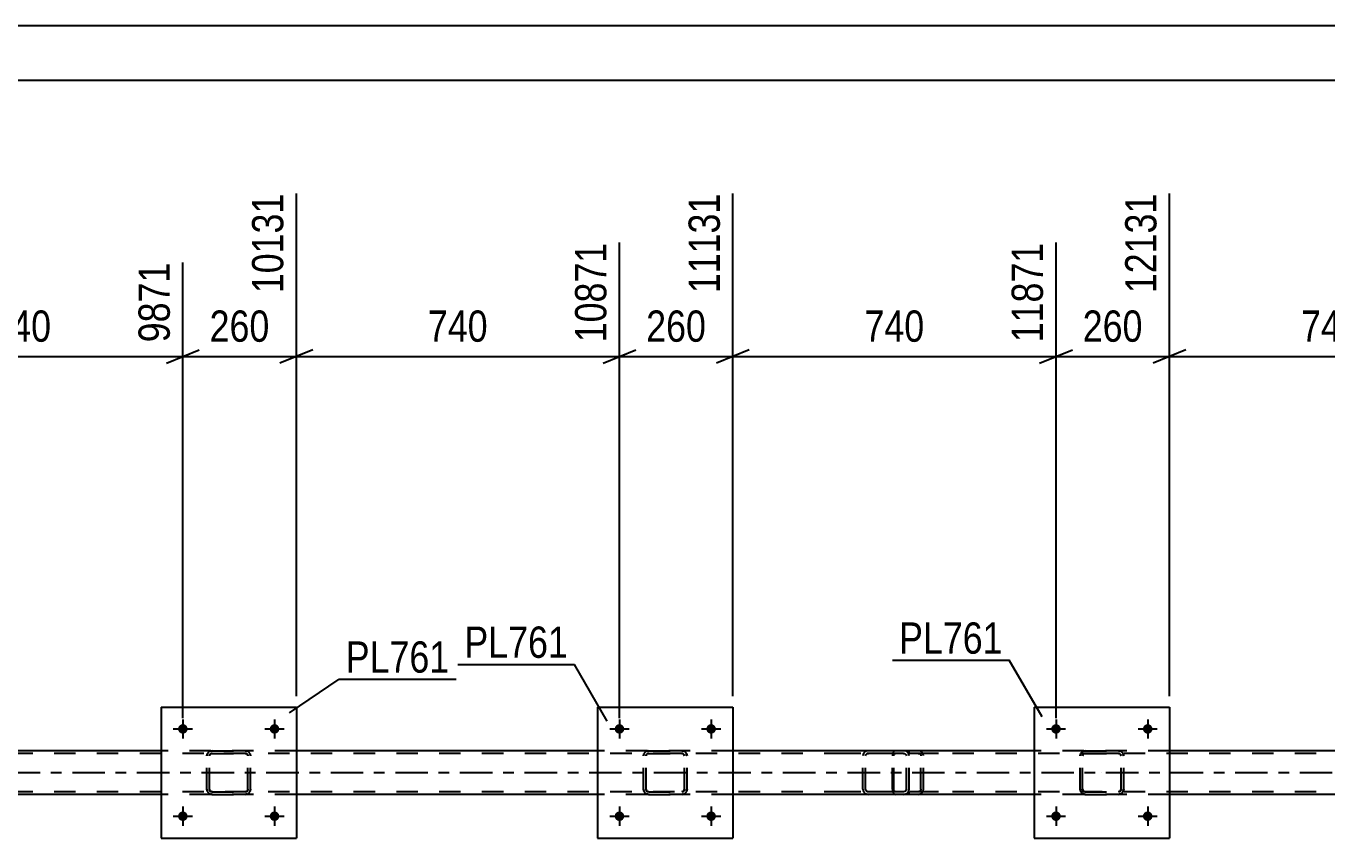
# Model space of a CAD drawing. Header units: millimetres. Extents: x -116 to 725, y -402 to 192.
# Drawn here: x 361.8 to 480.9, y 117.3 to 191.7 of the extents above; entities that cross this region are included whole.
import ezdxf

# ---------------------------------------------------------------- set-up
doc = ezdxf.new("R2010")
doc.units = ezdxf.units.MM
doc.linetypes.add('DXK_LINE_DOT2', pattern=[3.9198, 1.9599, -1.9599])
doc.linetypes.add('DXK_LINE_DOT3', pattern=[5.9187, 2.979, -0.9799, 0.9799, -0.9799])
doc.styles.add('Arial Narrow', font='ARIALN.TTF', dxfattribs={"height": 0.2})

# ---------------------------------------------------------------- blocks, each defined once
blk = doc.blocks.new('Unknown-203723472-1133')
at = {"color": 5, "linetype": 'Continuous'}
for p, q in [((725.23, 191.75), (-115.77, 191.75)), ((720.23, 186.75), (-110.77, 186.75))]:
    blk.add_line(p, q, dxfattribs=at)
blk = doc.blocks.new('Part-203723472-6724 - 6595')
at = {"color": 7, "linetype": 'DXK_LINE_DOT2'}
for p, q in [((679.93, 125.08), (-18.66, 125.08)), ((386.58, 125.32), (374.18, 125.32)), ((426.58, 125.32), (414.18, 125.32)), ((466.58, 125.32), (454.18, 125.32)), ((679.93, 121.56), (-18.66, 121.56)), ((386.58, 121.32), (374.18, 121.32)), ((426.58, 121.32), (414.18, 121.32)), ((466.58, 121.32), (454.18, 121.32))]:
    blk.add_line(p, q, dxfattribs=at)
at = {"color": 2, "linetype": 'Continuous'}
for p, q in [((374.18, 125.32), (346.58, 125.32)), ((414.18, 125.32), (386.58, 125.32)), ((454.18, 125.32), (426.58, 125.32)), ((494.17, 125.32), (466.58, 125.32)), ((374.18, 121.32), (346.58, 121.32)), ((414.18, 121.32), (386.58, 121.32)), ((454.18, 121.32), (426.58, 121.32)), ((494.17, 121.32), (466.58, 121.32))]:
    blk.add_line(p, q, dxfattribs=at)
at = {"color": 7, "linetype": 'DXK_LINE_DOT3'}
blk.add_line((-18.66, 123.32), (679.93, 123.32), dxfattribs=at)
blk = doc.blocks.new('Part-203723472-6601 - 6595')
at = {"color": 2, "linetype": 'Continuous'}
for p, q in [((374.18, 129.32), (374.18, 117.32)), ((374.18, 129.32), (386.58, 129.32)), ((386.58, 129.32), (386.58, 117.32)), ((374.18, 117.32), (386.58, 117.32))]:
    blk.add_line(p, q, dxfattribs=at)
blk = doc.blocks.new('Part-203723472-6602 - 6595')
at = {"color": 7, "linetype": 'DXK_LINE_DOT2'}
for p, q in [((378.67, 125.29), (378.86, 125.32)), ((378.86, 125.32), (378.67, 125.29)), ((378.76, 125.07), (378.69, 125.01)), ((378.76, 125.07), (378.86, 125.08)), ((378.86, 125.08), (378.76, 125.07)), ((378.86, 125.32), (381.9, 125.32)), ((378.86, 125.32), (378.86, 125.32)), ((378.86, 125.32), (381.9, 125.32)), ((378.86, 125.08), (381.9, 125.08)), ((378.86, 125.08), (378.86, 125.08)), ((381.9, 125.08), (378.86, 125.08)), ((381.9, 125.32), (381.9, 125.32)), ((381.9, 125.32), (382.08, 125.29)), ((382.08, 125.29), (381.9, 125.32)), ((381.9, 125.08), (381.9, 125.08)), ((381.9, 125.08), (381.99, 125.07)), ((381.99, 125.07), (381.9, 125.08)), ((382.06, 125.01), (381.99, 125.07)), ((378.38, 124.84), (378.41, 125.03)), ((378.41, 125.03), (378.38, 124.84)), ((378.38, 121.8), (378.38, 124.84)), ((378.62, 124.84), (378.63, 124.94)), ((378.63, 124.94), (378.62, 124.84)), ((378.62, 121.8), (378.62, 124.84)), ((378.63, 124.94), (378.69, 125.01)), ((378.69, 125.01), (378.63, 124.94)), ((378.69, 125.01), (378.76, 125.07)), ((381.99, 125.07), (382.06, 125.01)), ((382.06, 125.01), (382.12, 124.94)), ((382.12, 124.94), (382.06, 125.01)), ((382.12, 124.94), (382.14, 124.84)), ((382.14, 124.84), (382.12, 124.94)), ((382.14, 121.8), (382.14, 124.84)), ((382.34, 125.03), (382.38, 124.84)), ((382.38, 124.84), (382.34, 125.03)), ((382.38, 121.8), (382.38, 124.84)), ((378.41, 121.62), (378.38, 121.8)), ((378.38, 121.8), (378.41, 121.62)), ((378.63, 121.71), (378.62, 121.8)), ((378.62, 121.8), (378.63, 121.71)), ((378.69, 121.63), (378.63, 121.71)), ((378.63, 121.71), (378.69, 121.63)), ((378.76, 121.58), (378.69, 121.63)), ((378.69, 121.63), (378.76, 121.58)), ((378.86, 121.56), (378.76, 121.58)), ((378.76, 121.58), (378.86, 121.56)), ((378.86, 121.56), (381.9, 121.56)), ((378.86, 121.56), (378.86, 121.56)), ((378.86, 121.56), (381.9, 121.56)), ((381.99, 121.58), (381.9, 121.56)), ((381.9, 121.56), (381.99, 121.58)), ((381.9, 121.56), (381.9, 121.56)), ((382.06, 121.63), (381.99, 121.58)), ((381.99, 121.58), (382.06, 121.63)), ((382.12, 121.71), (382.06, 121.63)), ((382.06, 121.63), (382.12, 121.71)), ((382.14, 121.8), (382.12, 121.71)), ((382.12, 121.71), (382.14, 121.8)), ((382.38, 121.8), (382.34, 121.62)), ((382.34, 121.62), (382.38, 121.8)), ((378.86, 121.32), (378.67, 121.36)), ((378.67, 121.36), (378.86, 121.32)), ((378.86, 121.32), (381.9, 121.32)), ((378.86, 121.32), (378.86, 121.32)), ((378.86, 121.32), (381.9, 121.32)), ((382.08, 121.36), (381.9, 121.32)), ((381.9, 121.32), (382.08, 121.36)), ((381.9, 121.32), (381.9, 121.32))]:
    blk.add_line(p, q, dxfattribs=at)
at = {"color": 7, "linetype": 'DXK_LINE_DOT3'}
blk.add_line((380.38, 123.32), (380.38, 123.33), dxfattribs=at)
at = {"color": 7, "linetype": 'DXK_LINE_DOT2'}
for centre, start, end in [((378.86, 124.84), 112.5, 157.5), ((378.86, 124.84), 112.5, 157.5), ((381.9, 124.84), 22.5, 67.5), ((381.9, 124.84), 22.5, 67.5), ((378.86, 121.8), 202.5, 247.5), ((378.86, 121.8), 202.5, 247.5), ((381.9, 121.8), 292.5, 337.5), ((381.9, 121.8), 292.5, 337.5)]:
    blk.add_arc(centre, 0.48, start, end, dxfattribs=at)
blk = doc.blocks.new('Part-203723472-6753 - 6595')
at = {"color": 2, "linetype": 'Continuous'}
for p, q in [((414.18, 129.32), (414.18, 117.32)), ((414.18, 129.32), (426.58, 129.32)), ((426.58, 129.32), (426.58, 117.32)), ((414.18, 117.32), (426.58, 117.32))]:
    blk.add_line(p, q, dxfattribs=at)
blk = doc.blocks.new('Part-203723472-6625 - 6595')
at = {"color": 2, "linetype": 'Continuous'}
for p, q in [((454.18, 129.32), (454.18, 117.32)), ((454.18, 129.32), (466.58, 129.32)), ((466.58, 129.32), (466.58, 117.32)), ((454.18, 117.32), (466.58, 117.32))]:
    blk.add_line(p, q, dxfattribs=at)
blk = doc.blocks.new('Part-203723472-6626 - 6595')
at = {"color": 7, "linetype": 'DXK_LINE_DOT2'}
for p, q in [((458.67, 125.29), (458.86, 125.32)), ((458.86, 125.32), (458.67, 125.29)), ((458.76, 125.07), (458.69, 125.01)), ((458.76, 125.07), (458.86, 125.08)), ((458.86, 125.08), (458.76, 125.07)), ((458.86, 125.32), (461.9, 125.32)), ((458.86, 125.32), (458.86, 125.32)), ((458.86, 125.32), (461.9, 125.32)), ((458.86, 125.08), (461.9, 125.08)), ((458.86, 125.08), (458.86, 125.08)), ((461.9, 125.08), (458.86, 125.08)), ((461.9, 125.32), (461.9, 125.32)), ((461.9, 125.32), (462.08, 125.29)), ((462.08, 125.29), (461.9, 125.32)), ((461.9, 125.08), (461.9, 125.08)), ((461.9, 125.08), (461.99, 125.07)), ((461.99, 125.07), (461.9, 125.08)), ((462.06, 125.01), (461.99, 125.07)), ((458.38, 124.84), (458.41, 125.03)), ((458.41, 125.03), (458.38, 124.84)), ((458.38, 121.8), (458.38, 124.84)), ((458.62, 124.84), (458.63, 124.94)), ((458.63, 124.94), (458.62, 124.84)), ((458.62, 121.8), (458.62, 124.84)), ((458.63, 124.94), (458.69, 125.01)), ((458.69, 125.01), (458.63, 124.94)), ((458.69, 125.01), (458.76, 125.07)), ((461.99, 125.07), (462.06, 125.01)), ((462.06, 125.01), (462.12, 124.94)), ((462.12, 124.94), (462.06, 125.01)), ((462.12, 124.94), (462.14, 124.84)), ((462.14, 124.84), (462.12, 124.94)), ((462.14, 121.8), (462.14, 124.84)), ((462.34, 125.03), (462.38, 124.84)), ((462.38, 124.84), (462.34, 125.03)), ((462.38, 121.8), (462.38, 124.84)), ((458.41, 121.62), (458.38, 121.8)), ((458.38, 121.8), (458.41, 121.62)), ((458.63, 121.71), (458.62, 121.8)), ((458.62, 121.8), (458.63, 121.71)), ((458.69, 121.63), (458.63, 121.71)), ((458.63, 121.71), (458.69, 121.63)), ((458.76, 121.58), (458.69, 121.63)), ((458.69, 121.63), (458.76, 121.58)), ((458.86, 121.56), (458.76, 121.58)), ((458.76, 121.58), (458.86, 121.56)), ((458.86, 121.56), (461.9, 121.56)), ((458.86, 121.56), (458.86, 121.56)), ((458.86, 121.56), (461.9, 121.56)), ((461.99, 121.58), (461.9, 121.56)), ((461.9, 121.56), (461.99, 121.58)), ((461.9, 121.56), (461.9, 121.56)), ((462.06, 121.63), (461.99, 121.58)), ((461.99, 121.58), (462.06, 121.63)), ((462.12, 121.71), (462.06, 121.63)), ((462.06, 121.63), (462.12, 121.71)), ((462.14, 121.8), (462.12, 121.71)), ((462.12, 121.71), (462.14, 121.8)), ((462.38, 121.8), (462.34, 121.62)), ((462.34, 121.62), (462.38, 121.8)), ((458.86, 121.32), (458.67, 121.36)), ((458.67, 121.36), (458.86, 121.32)), ((458.86, 121.32), (461.9, 121.32)), ((458.86, 121.32), (458.86, 121.32)), ((458.86, 121.32), (461.9, 121.32)), ((462.08, 121.36), (461.9, 121.32)), ((461.9, 121.32), (462.08, 121.36)), ((461.9, 121.32), (461.9, 121.32))]:
    blk.add_line(p, q, dxfattribs=at)
at = {"color": 7, "linetype": 'DXK_LINE_DOT3'}
blk.add_line((460.38, 123.32), (460.38, 123.33), dxfattribs=at)
at = {"color": 7, "linetype": 'DXK_LINE_DOT2'}
for centre, start, end in [((458.86, 124.84), 112.5, 157.5), ((458.86, 124.84), 112.5, 157.5), ((461.9, 124.84), 22.5, 67.5), ((461.9, 124.84), 22.5, 67.5), ((458.86, 121.8), 202.5, 247.5), ((458.86, 121.8), 202.5, 247.5), ((461.9, 121.8), 292.5, 337.5), ((461.9, 121.8), 292.5, 337.5)]:
    blk.add_arc(centre, 0.48, start, end, dxfattribs=at)
blk = doc.blocks.new('Part-203723472-6754 - 6595')
at = {"color": 7, "linetype": 'DXK_LINE_DOT2'}
for p, q in [((418.67, 125.29), (418.86, 125.32)), ((418.86, 125.32), (418.67, 125.29)), ((418.76, 125.07), (418.69, 125.01)), ((418.76, 125.07), (418.86, 125.08)), ((418.86, 125.08), (418.76, 125.07)), ((418.86, 125.32), (421.9, 125.32)), ((418.86, 125.32), (418.86, 125.32)), ((418.86, 125.32), (421.9, 125.32)), ((418.86, 125.08), (421.9, 125.08)), ((418.86, 125.08), (418.86, 125.08)), ((421.9, 125.08), (418.86, 125.08)), ((421.9, 125.32), (421.9, 125.32)), ((421.9, 125.32), (422.08, 125.29)), ((422.08, 125.29), (421.9, 125.32)), ((421.9, 125.08), (421.9, 125.08)), ((421.9, 125.08), (421.99, 125.07)), ((421.99, 125.07), (421.9, 125.08)), ((422.06, 125.01), (421.99, 125.07)), ((418.38, 124.84), (418.41, 125.03)), ((418.41, 125.03), (418.38, 124.84)), ((418.38, 121.8), (418.38, 124.84)), ((418.62, 124.84), (418.63, 124.94)), ((418.63, 124.94), (418.62, 124.84)), ((418.62, 121.8), (418.62, 124.84)), ((418.63, 124.94), (418.69, 125.01)), ((418.69, 125.01), (418.63, 124.94)), ((418.69, 125.01), (418.76, 125.07)), ((421.99, 125.07), (422.06, 125.01)), ((422.06, 125.01), (422.12, 124.94)), ((422.12, 124.94), (422.06, 125.01)), ((422.12, 124.94), (422.14, 124.84)), ((422.14, 124.84), (422.12, 124.94)), ((422.14, 121.8), (422.14, 124.84)), ((422.34, 125.03), (422.38, 124.84)), ((422.38, 124.84), (422.34, 125.03)), ((422.38, 121.8), (422.38, 124.84)), ((418.41, 121.62), (418.38, 121.8)), ((418.38, 121.8), (418.41, 121.62)), ((418.63, 121.71), (418.62, 121.8)), ((418.62, 121.8), (418.63, 121.71)), ((418.69, 121.63), (418.63, 121.71)), ((418.63, 121.71), (418.69, 121.63)), ((418.76, 121.58), (418.69, 121.63)), ((418.69, 121.63), (418.76, 121.58)), ((418.86, 121.56), (418.76, 121.58)), ((418.76, 121.58), (418.86, 121.56)), ((418.86, 121.56), (421.9, 121.56)), ((418.86, 121.56), (418.86, 121.56)), ((418.86, 121.56), (421.9, 121.56)), ((421.99, 121.58), (421.9, 121.56)), ((421.9, 121.56), (421.99, 121.58)), ((421.9, 121.56), (421.9, 121.56)), ((422.06, 121.63), (421.99, 121.58)), ((421.99, 121.58), (422.06, 121.63)), ((422.12, 121.71), (422.06, 121.63)), ((422.06, 121.63), (422.12, 121.71)), ((422.14, 121.8), (422.12, 121.71)), ((422.12, 121.71), (422.14, 121.8)), ((422.38, 121.8), (422.34, 121.62)), ((422.34, 121.62), (422.38, 121.8)), ((418.86, 121.32), (418.67, 121.36)), ((418.67, 121.36), (418.86, 121.32)), ((418.86, 121.32), (421.9, 121.32)), ((418.86, 121.32), (418.86, 121.32)), ((418.86, 121.32), (421.9, 121.32)), ((422.08, 121.36), (421.9, 121.32)), ((421.9, 121.32), (422.08, 121.36)), ((421.9, 121.32), (421.9, 121.32))]:
    blk.add_line(p, q, dxfattribs=at)
at = {"color": 7, "linetype": 'DXK_LINE_DOT3'}
blk.add_line((420.38, 123.32), (420.38, 123.33), dxfattribs=at)
at = {"color": 7, "linetype": 'DXK_LINE_DOT2'}
for centre, start, end in [((418.86, 124.84), 112.5, 157.5), ((418.86, 124.84), 112.5, 157.5), ((421.9, 124.84), 22.5, 67.5), ((421.9, 124.84), 22.5, 67.5), ((418.86, 121.8), 202.5, 247.5), ((418.86, 121.8), 202.5, 247.5), ((421.9, 121.8), 292.5, 337.5), ((421.9, 121.8), 292.5, 337.5)]:
    blk.add_arc(centre, 0.48, start, end, dxfattribs=at)
blk = doc.blocks.new('Part-203723472-6718 - 6595')
at = {"color": 7, "linetype": 'DXK_LINE_DOT2'}
for p, q in [((441.27, 125.18), (441.21, 125.03)), ((441.35, 125.29), (441.27, 125.18)), ((441.46, 125.32), (441.35, 125.29)), ((441.36, 125.01), (441.41, 125.07)), ((441.41, 125.07), (441.46, 125.08)), ((445.4, 125.32), (441.46, 125.32)), ((445.4, 125.08), (441.46, 125.08)), ((442.73, 125.08), (442.73, 125.32)), ((443.74, 125.29), (443.55, 125.32)), ((443.55, 125.08), (443.65, 125.07)), ((443.65, 125.07), (443.73, 125.01)), ((441.21, 125.03), (441.19, 124.84)), ((441.19, 121.8), (441.19, 124.84)), ((441.32, 124.84), (441.33, 124.94)), ((441.32, 121.8), (441.32, 124.84)), ((441.33, 124.94), (441.36, 125.01)), ((443.73, 125.01), (443.78, 124.94)), ((443.78, 124.94), (443.8, 124.84)), ((443.8, 121.8), (443.8, 124.84)), ((444.02, 125.01), (444.01, 125.03)), ((444.05, 124.84), (444.02, 125.01)), ((444.05, 121.8), (444.05, 124.84)), ((441.19, 121.8), (441.21, 121.62)), ((441.21, 121.62), (441.27, 121.46)), ((441.33, 121.71), (441.32, 121.8)), ((441.36, 121.63), (441.33, 121.71)), ((441.41, 121.58), (441.36, 121.63)), ((441.46, 121.56), (441.41, 121.58)), ((445.4, 121.56), (441.46, 121.56)), ((442.73, 121.36), (442.73, 121.56)), ((443.65, 121.58), (443.55, 121.56)), ((443.73, 121.63), (443.65, 121.58)), ((443.78, 121.71), (443.73, 121.63)), ((443.8, 121.8), (443.78, 121.71)), ((444.01, 121.62), (444.05, 121.8)), ((441.27, 121.46), (441.35, 121.36)), ((441.35, 121.36), (441.46, 121.32)), ((445.4, 121.32), (441.46, 121.32)), ((442.73, 121.32), (442.73, 121.36)), ((443.55, 121.32), (443.74, 121.36))]:
    blk.add_line(p, q, dxfattribs=at)
for centre, start, end in [((443.56, 124.83), 23.8494, 68.8059), ((443.56, 121.82), 291.1941, 336.1506)]:
    blk.add_arc(centre, 0.492, start, end, dxfattribs=at)
blk = doc.blocks.new('Part-203723472-6786 - 6595')
at = {"color": 7, "linetype": 'DXK_LINE_DOT2'}
for p, q in [((442.22, 125.32), (436.83, 125.32)), ((442.22, 125.08), (436.83, 125.08)), ((438.99, 125.32), (438.79, 125.29)), ((438.81, 125.01), (438.89, 125.07)), ((438.89, 125.07), (438.99, 125.08)), ((442.42, 125.29), (442.22, 125.32)), ((442.22, 125.08), (442.32, 125.07)), ((442.32, 125.07), (442.4, 125.01)), ((438.51, 125.01), (438.48, 124.84)), ((438.48, 121.8), (438.48, 124.84)), ((438.52, 125.03), (438.51, 125.01)), ((438.73, 124.84), (438.75, 124.94)), ((438.73, 121.8), (438.73, 124.84)), ((438.75, 124.94), (438.81, 125.01)), ((442.4, 125.01), (442.46, 124.94)), ((442.46, 124.94), (442.48, 124.84)), ((442.48, 121.8), (442.48, 124.84)), ((442.7, 125.01), (442.7, 125.03)), ((442.73, 124.84), (442.7, 125.01)), ((442.73, 121.8), (442.73, 124.84)), ((442.22, 121.56), (436.83, 121.56)), ((438.48, 121.8), (438.52, 121.62)), ((438.75, 121.71), (438.73, 121.8)), ((438.81, 121.63), (438.75, 121.71)), ((438.89, 121.58), (438.81, 121.63)), ((438.99, 121.56), (438.89, 121.58)), ((442.32, 121.58), (442.22, 121.56)), ((442.4, 121.63), (442.32, 121.58)), ((442.46, 121.71), (442.4, 121.63)), ((442.48, 121.8), (442.46, 121.71)), ((442.7, 121.62), (442.73, 121.8)), ((442.22, 121.32), (436.83, 121.32)), ((438.79, 121.36), (438.99, 121.32)), ((442.22, 121.32), (442.42, 121.36))]:
    blk.add_line(p, q, dxfattribs=at)
for centre, start, end in [((438.97, 124.82), 110.7583, 155.68), ((442.24, 124.82), 24.32, 69.2417), ((438.97, 121.83), 204.32, 249.2417), ((442.24, 121.83), 290.7583, 335.68)]:
    blk.add_arc(centre, 0.496, start, end, dxfattribs=at)
blk = doc.blocks.new('Bolt-203723472-6859 - 6595')
at = {"linetype": 'Continuous'}
for points in [[(456.62, 127.32, -1), (455.74, 127.32, -1)], [(465.02, 127.32, -1), (464.14, 127.32, -1)]]:
    blk.add_hatch(color=1, dxfattribs=at).paths.add_polyline_path(points)
at = {"color": 1, "linetype": 'Continuous'}
for p, q in [((456.18, 128.2), (456.18, 126.44)), ((464.58, 128.2), (464.58, 126.44)), ((455.3, 127.32), (457.06, 127.32)), ((463.7, 127.32), (465.46, 127.32))]:
    blk.add_line(p, q, dxfattribs=at)
blk = doc.blocks.new('Bolt-203723472-6860 - 6595')
at = {"linetype": 'Continuous'}
for points in [[(456.62, 119.32, -1), (455.74, 119.32, -1)], [(465.02, 119.32, -1), (464.14, 119.32, -1)]]:
    blk.add_hatch(color=1, dxfattribs=at).paths.add_polyline_path(points)
at = {"color": 1, "linetype": 'Continuous'}
for p, q in [((455.3, 119.32), (457.06, 119.32)), ((456.18, 120.2), (456.18, 118.44)), ((463.7, 119.32), (465.46, 119.32)), ((464.58, 120.2), (464.58, 118.44))]:
    blk.add_line(p, q, dxfattribs=at)
blk = doc.blocks.new('Bolt-203723472-6861 - 6595')
at = {"linetype": 'Continuous'}
for points in [[(416.62, 127.32, -1), (415.74, 127.32, -1)], [(425.02, 127.32, -1), (424.14, 127.32, -1)]]:
    blk.add_hatch(color=1, dxfattribs=at).paths.add_polyline_path(points)
at = {"color": 1, "linetype": 'Continuous'}
for p, q in [((416.18, 128.2), (416.18, 126.44)), ((424.58, 128.2), (424.58, 126.44)), ((415.3, 127.32), (417.06, 127.32)), ((423.7, 127.32), (425.46, 127.32))]:
    blk.add_line(p, q, dxfattribs=at)
blk = doc.blocks.new('Bolt-203723472-6862 - 6595')
at = {"linetype": 'Continuous'}
for points in [[(416.62, 119.32, -1), (415.74, 119.32, -1)], [(425.02, 119.32, -1), (424.14, 119.32, -1)]]:
    blk.add_hatch(color=1, dxfattribs=at).paths.add_polyline_path(points)
at = {"color": 1, "linetype": 'Continuous'}
for p, q in [((415.3, 119.32), (417.06, 119.32)), ((416.18, 120.2), (416.18, 118.44)), ((423.7, 119.32), (425.46, 119.32)), ((424.58, 120.2), (424.58, 118.44))]:
    blk.add_line(p, q, dxfattribs=at)
blk = doc.blocks.new('Bolt-203723472-6863 - 6595')
at = {"linetype": 'Continuous'}
for points in [[(376.62, 127.32, -1), (375.74, 127.32, -1)], [(385.02, 127.32, -1), (384.14, 127.32, -1)]]:
    blk.add_hatch(color=1, dxfattribs=at).paths.add_polyline_path(points)
at = {"color": 1, "linetype": 'Continuous'}
for p, q in [((376.18, 128.2), (376.18, 126.44)), ((384.58, 128.2), (384.58, 126.44)), ((375.3, 127.32), (377.06, 127.32)), ((383.7, 127.32), (385.46, 127.32))]:
    blk.add_line(p, q, dxfattribs=at)
blk = doc.blocks.new('Bolt-203723472-6874 - 6595')
at = {"linetype": 'Continuous'}
for points in [[(376.62, 119.32, -1), (375.74, 119.32, -1)], [(385.02, 119.32, -1), (384.14, 119.32, -1)]]:
    blk.add_hatch(color=1, dxfattribs=at).paths.add_polyline_path(points)
at = {"color": 1, "linetype": 'Continuous'}
for p, q in [((375.3, 119.32), (377.06, 119.32)), ((376.18, 120.2), (376.18, 118.44)), ((383.7, 119.32), (385.46, 119.32)), ((384.58, 120.2), (384.58, 118.44))]:
    blk.add_line(p, q, dxfattribs=at)
blk = doc.blocks.new('StraightDimension-203723472-17701 - 6595')
at = {"color": 7, "linetype": 'Continuous'}
for p, q in [((386.58, 130.32), (386.58, 176.4)), ((376.18, 128.32), (376.18, 170.07)), ((374.68, 160.86), (377.68, 162.06)), ((388.08, 162.06), (385.08, 160.86)), ((376.18, 161.46), (386.58, 161.46))]:
    blk.add_line(p, q, dxfattribs=at)
at = {"color": 0}
blk.add_wipeout([(384.72, 162.21), (384.72, 166.41), (378.03, 166.41), (378.03, 162.21)], dxfattribs=at)
at = {"color": 3, "style": 'Arial Narrow'}
blk.add_text('260', height=2.863, dxfattribs=at).set_placement((378.63, 162.81))
at = {"color": 0, "linetype": 'Continuous'}
blk.add_wipeout([(385.98, 177), (381.78, 177), (381.78, 166.66), (385.98, 166.66)], dxfattribs=at)
at = {"color": 3, "linetype": 'Continuous', "style": 'Arial Narrow'}
blk.add_text('10131', height=2.863, rotation=90.0002, dxfattribs=at).set_placement((385.38, 167.26))
blk = doc.blocks.new('StraightDimension-203723472-17696 - 6595')
at = {"color": 7, "linetype": 'Continuous'}
for p, q in [((466.58, 130.32), (466.58, 176.4)), ((496.17, 128.32), (496.17, 171.9)), ((468.08, 162.06), (465.08, 160.86)), ((494.67, 160.86), (497.67, 162.06)), ((466.58, 161.46), (496.17, 161.46))]:
    blk.add_line(p, q, dxfattribs=at)
at = {"color": 0}
blk.add_wipeout([(484.72, 162.21), (484.72, 166.41), (478.03, 166.41), (478.03, 162.21)], dxfattribs=at)
at = {"color": 3, "style": 'Arial Narrow'}
blk.add_text('740', height=2.863, dxfattribs=at).set_placement((478.63, 162.81))
at = {"color": 0, "linetype": 'Continuous'}
blk.add_wipeout([(495.57, 172.5), (491.37, 172.5), (491.37, 162.16), (495.57, 162.16)], dxfattribs=at)
at = {"color": 3, "linetype": 'Continuous', "style": 'Arial Narrow'}
blk.add_text('12871', height=2.863, rotation=90.0002, dxfattribs=at).set_placement((494.97, 162.76))
blk = doc.blocks.new('StraightDimension-203723472-17697 - 6595')
at = {"color": 7, "linetype": 'Continuous'}
for p, q in [((466.58, 130.32), (466.58, 176.4)), ((456.18, 128.32), (456.18, 171.9)), ((454.68, 160.86), (457.68, 162.06)), ((468.08, 162.06), (465.08, 160.86)), ((456.18, 161.46), (466.58, 161.46))]:
    blk.add_line(p, q, dxfattribs=at)
at = {"color": 0}
blk.add_wipeout([(464.72, 162.21), (464.72, 166.41), (458.03, 166.41), (458.03, 162.21)], dxfattribs=at)
at = {"color": 3, "style": 'Arial Narrow'}
blk.add_text('260', height=2.863, dxfattribs=at).set_placement((458.63, 162.81))
at = {"color": 0, "linetype": 'Continuous'}
blk.add_wipeout([(465.98, 177), (461.78, 177), (461.78, 166.66), (465.98, 166.66)], dxfattribs=at)
at = {"color": 3, "linetype": 'Continuous', "style": 'Arial Narrow'}
blk.add_text('12131', height=2.863, rotation=90.0002, dxfattribs=at).set_placement((465.38, 167.26))
blk = doc.blocks.new('StraightDimension-203723472-17698 - 6595')
at = {"color": 7, "linetype": 'Continuous'}
for p, q in [((426.58, 130.32), (426.58, 176.4)), ((456.18, 128.32), (456.18, 171.9)), ((428.08, 162.06), (425.08, 160.86)), ((454.68, 160.86), (457.68, 162.06)), ((426.58, 161.46), (456.18, 161.46))]:
    blk.add_line(p, q, dxfattribs=at)
at = {"color": 0}
blk.add_wipeout([(444.72, 162.21), (444.72, 166.41), (438.03, 166.41), (438.03, 162.21)], dxfattribs=at)
at = {"color": 3, "style": 'Arial Narrow'}
blk.add_text('740', height=2.863, dxfattribs=at).set_placement((438.63, 162.81))
at = {"color": 0, "linetype": 'Continuous'}
blk.add_wipeout([(455.58, 172.5), (451.38, 172.5), (451.38, 162.16), (455.58, 162.16)], dxfattribs=at)
at = {"color": 3, "linetype": 'Continuous', "style": 'Arial Narrow'}
blk.add_text('11871', height=2.863, rotation=90.0002, dxfattribs=at).set_placement((454.98, 162.76))
blk = doc.blocks.new('StraightDimension-203723472-17699 - 6595')
at = {"color": 7, "linetype": 'Continuous'}
for p, q in [((426.58, 130.32), (426.58, 176.4)), ((416.18, 128.32), (416.18, 171.9)), ((414.68, 160.86), (417.68, 162.06)), ((428.08, 162.06), (425.08, 160.86)), ((416.18, 161.46), (426.58, 161.46))]:
    blk.add_line(p, q, dxfattribs=at)
at = {"color": 0}
blk.add_wipeout([(424.72, 162.21), (424.72, 166.41), (418.03, 166.41), (418.03, 162.21)], dxfattribs=at)
at = {"color": 3, "style": 'Arial Narrow'}
blk.add_text('260', height=2.863, dxfattribs=at).set_placement((418.63, 162.81))
at = {"color": 0, "linetype": 'Continuous'}
blk.add_wipeout([(425.98, 177), (421.78, 177), (421.78, 166.66), (425.98, 166.66)], dxfattribs=at)
at = {"color": 3, "linetype": 'Continuous', "style": 'Arial Narrow'}
blk.add_text('11131', height=2.863, rotation=90.0002, dxfattribs=at).set_placement((425.38, 167.26))
blk = doc.blocks.new('StraightDimension-203723472-17700 - 6595')
at = {"color": 7, "linetype": 'Continuous'}
for p, q in [((386.58, 130.32), (386.58, 176.4)), ((416.18, 128.32), (416.18, 171.9)), ((388.08, 162.06), (385.08, 160.86)), ((414.68, 160.86), (417.68, 162.06)), ((386.58, 161.46), (416.18, 161.46))]:
    blk.add_line(p, q, dxfattribs=at)
at = {"color": 0}
blk.add_wipeout([(404.72, 162.21), (404.72, 166.41), (398.03, 166.41), (398.03, 162.21)], dxfattribs=at)
at = {"color": 3, "style": 'Arial Narrow'}
blk.add_text('740', height=2.863, dxfattribs=at).set_placement((398.63, 162.81))
at = {"color": 0, "linetype": 'Continuous'}
blk.add_wipeout([(415.58, 172.5), (411.38, 172.5), (411.38, 162.16), (415.58, 162.16)], dxfattribs=at)
at = {"color": 3, "linetype": 'Continuous', "style": 'Arial Narrow'}
blk.add_text('10871', height=2.863, rotation=90.0002, dxfattribs=at).set_placement((414.98, 162.76))
blk = doc.blocks.new('StraightDimension-203723472-17702 - 6595')
at = {"color": 7, "linetype": 'Continuous'}
for p, q in [((346.58, 128.32), (346.58, 174.57)), ((376.18, 128.32), (376.18, 170.07)), ((348.08, 162.06), (345.08, 160.86)), ((374.68, 160.86), (377.68, 162.06)), ((346.58, 161.46), (376.18, 161.46))]:
    blk.add_line(p, q, dxfattribs=at)
at = {"color": 0}
blk.add_wipeout([(364.72, 162.21), (364.72, 166.41), (358.03, 166.41), (358.03, 162.21)], dxfattribs=at)
at = {"color": 3, "style": 'Arial Narrow'}
blk.add_text('740', height=2.863, dxfattribs=at).set_placement((358.63, 162.81))
at = {"color": 0, "linetype": 'Continuous'}
blk.add_wipeout([(375.58, 170.67), (371.38, 170.67), (371.38, 162.16), (375.58, 162.16)], dxfattribs=at)
at = {"color": 3, "linetype": 'Continuous', "style": 'Arial Narrow'}
blk.add_text('9871', height=2.863, rotation=90.0002, dxfattribs=at).set_placement((374.98, 162.76))
blk = doc.blocks.new('Mark-203723472-6597 - 6595')
at = {"color": 30, "linetype": 'Continuous'}
for p, q in [((385.94, 128.8), (390.5, 131.88)), ((390.5, 131.88), (401.21, 131.88))]:
    blk.add_line(p, q, dxfattribs=at)
at = {"color": 0}
blk.add_wipeout([(400.61, 132.48), (400.61, 135.48), (391.1, 135.48), (391.1, 132.48)], dxfattribs=at)
blk.add_wipeout([(400.61, 132.48), (400.61, 135.48), (391.1, 135.48), (391.1, 132.48)], dxfattribs=at)
at = {"color": 3, "style": 'Arial Narrow'}
blk.add_text('PL761', height=2.863, dxfattribs=at).set_placement((391.1, 132.48))
blk = doc.blocks.new('Mark-203723472-6621 - 6595')
at = {"color": 30, "linetype": 'Continuous'}
for p in [(441.2, 133.62), (454.9, 128.42)]:
    blk.add_line(p, (451.9, 133.62), dxfattribs=at)
at = {"color": 0}
blk.add_wipeout([(451.3, 134.22), (451.3, 137.22), (441.8, 137.22), (441.8, 134.22)], dxfattribs=at)
blk.add_wipeout([(451.3, 134.22), (451.3, 137.22), (441.8, 137.22), (441.8, 134.22)], dxfattribs=at)
at = {"color": 3, "style": 'Arial Narrow'}
blk.add_text('PL761', height=2.863, dxfattribs=at).set_placement((441.8, 134.22))
blk = doc.blocks.new('Mark-203723472-6749 - 6595')
at = {"color": 30, "linetype": 'Continuous'}
for p in [(401.37, 133.24), (415.07, 128.04)]:
    blk.add_line(p, (412.07, 133.24), dxfattribs=at)
at = {"color": 0}
blk.add_wipeout([(411.47, 133.84), (411.47, 136.84), (401.97, 136.84), (401.97, 133.84)], dxfattribs=at)
blk.add_wipeout([(411.47, 133.84), (411.47, 136.84), (401.97, 136.84), (401.97, 133.84)], dxfattribs=at)
at = {"color": 3, "style": 'Arial Narrow'}
blk.add_text('PL761', height=2.863, dxfattribs=at).set_placement((401.97, 133.84))

msp = doc.modelspace()

# ---------------------------------------------------------------- block references
for name in ['Unknown-203723472-1133', 'Part-203723472-6601 - 6595', 'Part-203723472-6753 - 6595', 'Part-203723472-6625 - 6595', 'Bolt-203723472-6863 - 6595', 'Bolt-203723472-6861 - 6595', 'Bolt-203723472-6859 - 6595', 'Part-203723472-6724 - 6595', 'Part-203723472-6602 - 6595', 'Part-203723472-6754 - 6595', 'Part-203723472-6786 - 6595', 'Part-203723472-6718 - 6595', 'Part-203723472-6626 - 6595', 'Bolt-203723472-6874 - 6595', 'Bolt-203723472-6862 - 6595', 'Bolt-203723472-6860 - 6595']:
    msp.add_blockref(name, (0, 0))

# ---------------------------------------------------------------- next in the draw order: block references
for name in ['StraightDimension-203723472-17701 - 6595', 'StraightDimension-203723472-17696 - 6595']:
    msp.add_blockref(name, (0, 0))

# ---------------------------------------------------------------- next in the draw order: block references
for name in ['StraightDimension-203723472-17697 - 6595', 'StraightDimension-203723472-17702 - 6595']:
    msp.add_blockref(name, (0, 0))

# ---------------------------------------------------------------- next in the draw order: block references
msp.add_blockref('StraightDimension-203723472-17698 - 6595', (0, 0))

# ---------------------------------------------------------------- next in the draw order: block references
for name in ['StraightDimension-203723472-17699 - 6595', 'Mark-203723472-6621 - 6595']:
    msp.add_blockref(name, (0, 0))

# ---------------------------------------------------------------- next in the draw order: block references
msp.add_blockref('StraightDimension-203723472-17700 - 6595', (0, 0))

# ---------------------------------------------------------------- next in the draw order: block references
msp.add_blockref('Mark-203723472-6597 - 6595', (0, 0))

# ---------------------------------------------------------------- next in the draw order: block references
msp.add_blockref('Mark-203723472-6749 - 6595', (0, 0))

doc.saveas('drawing.dxf')
